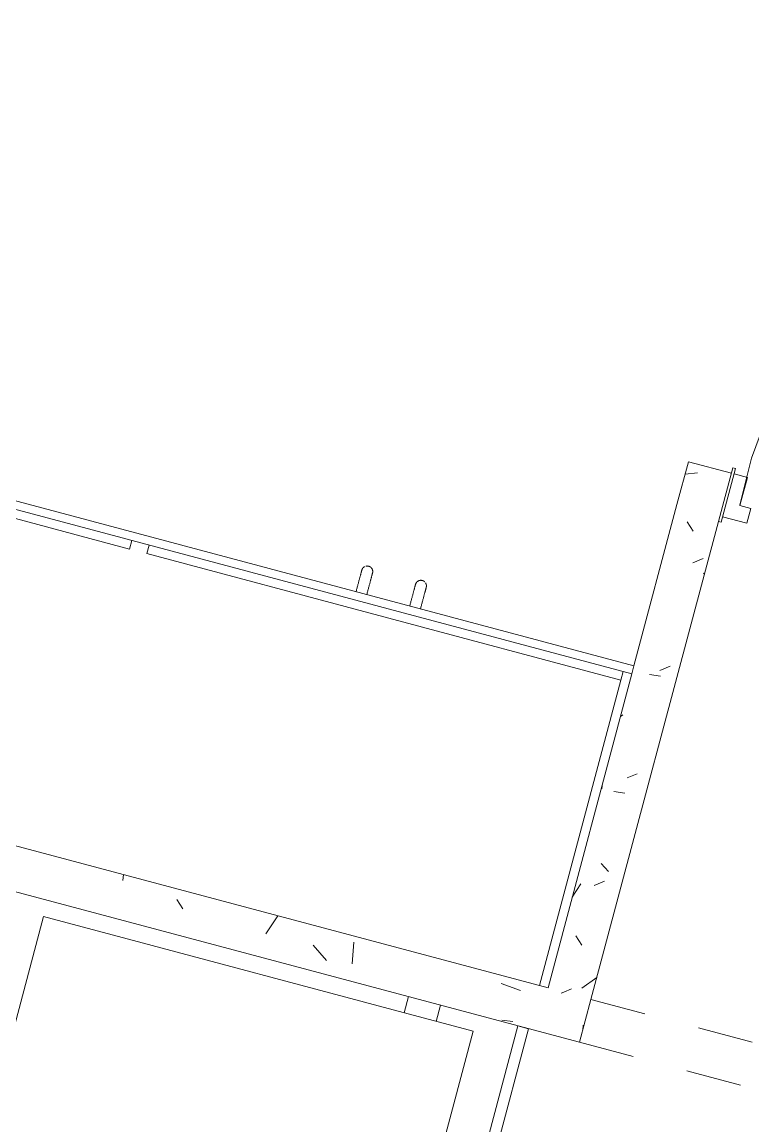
# Model space of a CAD drawing. Header units: metres. Extents: x 689715 to 690980, y 1005284 to 1006835.
# Drawn here: x 690805.34 to 690806.655, y 1005667.877 to 1005669.863 of the extents above; entities that cross this region are included whole.
import ezdxf

# ---------------------------------------------------------------- set-up
doc = ezdxf.new("R2010")
doc.units = ezdxf.units.M
for name, pattern in [('HIDDEN', [0.375, 0.25, -0.125]), ('Overhead', [0.00396875, 0.00238125, -0.0015875]), ('PHANTOM', [2.5, 1.25, -0.25, 0.25, -0.25, 0.25, -0.25])]:
    doc.linetypes.add(name, pattern=pattern)
doc.layers.add('0_NUMERO DE LOTE FASE V', color=3, linetype='Continuous')
for name, color, linetype, lineweight in [('Equipos especializados', 8, 'Continuous', 13), ('Líneas ocultas', 7, 'HIDDEN', 13), ('Medium Lines', 10, 'Continuous', 18), ('Modelos genéricos', 7, 'Continuous', 13), ('Muebles de obra', 8, 'Continuous', 13), ('Muros', 7, 'Continuous', 13), ('Overhead', 7, 'Overhead', 13), ('Patrón de corte', 7, 'Continuous', 13), ('Puertas', 7, 'Continuous', 13)]:
    doc.layers.add(name, color=color, linetype=linetype, lineweight=lineweight)
pattern_1 = [(139.9999999999999, (365.6615329035558, -75.88183759397361), (0.03836033982117157, 0.4377584771638403), [0.04599999999999998, -0.5029999999999997]), (84.99999999999997, (365.6615329035558, -75.88183759397361), (-0.4580987315439035, -0.08439521406967809), [0.03700000000000001, -0.4020000000000002]), (190.451, (365.6645329040475, -75.84583759406814), (-0.4199401312074268, 0.3526758939897786), [0.039, -0.4270000000000001]), (136.1839999999999, (365.5395329040475, -75.8818375938572), (0.1004214988211118, 0.6506308650644554), [0.06899999999999998, -0.7539999999999998]), (186.6359999999999, (365.547532903729, -75.82783759379527), (-0.5938707988951819, 0.5701916118460522), [0.05799999999999998, -0.6409999999999996]), (81.18399999999994, (365.5395329040475, -75.8818375938572), (-0.5936975411065768, 0.5697220635397624), [0.05500000000000001, -0.6039999999999999]), (110.9999999999999, (365.5705329037737, -75.82083759387024), (0.245780230253577, 0.3642747293136032), [0.04599999999999999, -0.5029999999999999]), (55.99999999999997, (365.5705329037737, -75.82083759387024), (-0.4415777901075865, 0.1482769546615401), [0.03699999999999998, -0.4019999999999998]), (161.4509999999999, (365.5905329035595, -75.79083759407513), (-0.1963072483374971, 0.5120483026533341), [0.03899999999999999, -0.427]), (127.5, (365.6615329035558, -75.88183759397361), (-0.2022933454275577, 0.007375797972208872), [0.02, -0.3770000000000001, 0.02, -0.388, -0.404]), (127.5, (365.6615329035558, -75.88183759397361), (-0.2022933454275577, 0.007375797972208872), [-0.806, 0.02, -0.3840000000000001]), (97.49999999999994, (365.6615329035558, -75.88183759397361), (-0.2399435114399267, 0.1600503399492727), [0.02, -0.213, 0.02, -0.368, -0.154]), (97.49999999999994, (365.6615329035558, -75.88183759397361), (-0.2399435114399267, 0.1600503399492727), [-0.621, 0.02, -0.134]), (57.49999999999999, (365.6615329037886, -76.01783759397222), (0.01404568388630387, 0.3254162238797662), [0.01999999999999999, -0.1319999999999999, 0.01999999999999999, -0.455, -0.6309999999999997]), (57.49999999999999, (365.6615329037886, -76.01783759397222), (0.01404568388630387, 0.3254162238797662), [-0.6279999999999997, 0.01999999999999999, -0.6109999999999997]), (47.49999999999996, (365.6615329037886, -76.07883759384276), (-0.06081860510782452, 0.3554815006055007), [0.02, -0.178, 0.02, -0.2960000000000001, -0.4480000000000001]), (47.49999999999996, (365.6615329037886, -76.07883759384276), (-0.06081860510782452, 0.3554815006055007), [-0.5140000000000001, 0.02, -0.4280000000000001])]

# ---------------------------------------------------------------- blocks, each defined once
blk = doc.blocks.new('Refrigerator_parametric_8588 - Westinghouse 500x650x1370mm 2-V4-PLANO CLAVE _8 CASAS EN HILERA_ - Dependent 1')
at = {"layer": 'Equipos especializados'}
for p, q in [((0.2712431192603914, 0.4050000000000801), (0.2712431192603914, 0.3750000000000707)), ((0.3312431192603907, 0.3750000000000718), (0.3312431192603907, 0.4050000000000812)), ((0.3999999999999999, 0.3749999999999992), (-0.3999999999999999, 0.3749999999999992)), ((-0.4, 0.3749999999999992), (-0.4, -0.3249999999999941)), ((0.3999999999999999, -0.3249999999999941), (0.3999999999999999, 0.3749999999999992)), ((-0.4019999999999975, -0.3329999999999978), (-0.4019999999999975, -0.3599999999999976)), ((0.4019999999999975, -0.3329999999999978), (-0.4019999999999975, -0.3329999999999978)), ((-0.4, -0.3249999999999941), (0.3999999999999999, -0.3249999999999941)), ((-0.3899999999999994, -0.3249999999999941), (-0.3899999999999994, -0.3329999999999972)), ((0.3899999999999998, -0.3329999999999972), (0.3899999999999998, -0.3249999999999941)), ((0.4019999999999975, -0.3600000000000005), (0.4019999999999975, -0.3329999999999978))]:
    blk.add_line(p, q, dxfattribs=at)
at = {"layer": 'Equipos especializados', "flags": 128}
blk.add_lwpolyline([(-0.4019999999999975, -0.3599999999999975), (-0.3982557503066024, -0.3623161372531946), (-0.387092749513813, -0.3645891292516645), (-0.3687189432051898, -0.3667766344551419), (-0.3434766006276863, -0.3688379037806047), (-0.3118359388631749, -0.370734539680591), (-0.2743863635738973, -0.3724312114168569), (-0.2318254894901752, -0.3738963132051821), (-0.1849461451679221, -0.375102552971329), (-0.1346216040927357, -0.3760274607507476), (-0.0817893172471584, -0.3766538072615002), (-0.02743345017259764, -0.3769699248531843), (0.02743345017259744, -0.3769699248531845), (0.08178931724715814, -0.3766538072615008), (0.1346216040927356, -0.3760274607507486), (0.1849461451679219, -0.3751025529713303), (0.231825489490175, -0.3738963132051838), (0.2743863635738971, -0.372431211416859), (0.3118359388631747, -0.3707345396805933), (0.3434766006276861, -0.3688379037806072), (0.3687189432051898, -0.3667766344551446), (0.387092749513813, -0.3645891292516673), (0.3982557503066024, -0.3623161372531974), (0.4019999999999975, -0.3600000000000005)], dxfattribs=at)
blk = doc.blocks.new('PV_PUERTA SENCILLA - _90 x 2_18-1752378-PLANO CLAVE _8 CASAS EN HILERA_ - Dependent 1')
at = {"layer": 'Líneas ocultas', "color": 253}
for p, q in [((0.3683286352964649, 0.03999999999999443), (0.3683286352964649, 0.8799999999999943)), ((0.4193286352964649, 0.8799999999999943), (0.3683286352964649, 0.8799999999999943)), ((0.4193286352964649, 0.03999999999999443), (0.4193286352964649, 0.8799999999999943)), ((0.4193286352964649, 0.03999999999999443), (0.3683286352964649, 0.03999999999999443))]:
    blk.add_line(p, q, dxfattribs=at)
blk.add_arc((0.4193286352964647, 0.03999999999997304), 0.841546790142994, 93.47440736753113, 183.4744073675307, dxfattribs=at)
at = {"layer": 'Puertas', "color": 253}
for p, q in [((-0.4500000000000027, -0.05000000000000356), (-0.450000000000003, 0.04999999999999645)), ((-0.4450000000000029, 0.04999999999999647), (-0.450000000000003, 0.04999999999999645)), ((-0.4450000000000029, 0.04999999999999647), (-0.4450000000000027, -0.05000000000000354)), ((-0.4500000000000027, -0.05000000000000356), (-0.4450000000000027, -0.05000000000000354))]:
    blk.add_line(p, q, dxfattribs=at)
at = {"layer": 'Puertas', "color": 9, "lineweight": 9}
for p, q in [((-0.4200000000000045, 0.03999999999999649), (-0.4450000000000043, 0.03999999999999646)), ((-0.4200000000000044, -0.01225000000000943), (-0.4200000000000045, 0.03999999999999649)), ((0.45, 0.03999999999999823), (0.4200000000000014, 0.03999999999999804)), ((0.4200000000000014, 0.03999999999999804), (0.4200000000000016, -0.01225000000000783)), ((0.45, 0.03999999999999811), (0.45, -0.04000000000000049)), ((0.4499999999999998, -0.04000000000000187), (0.45, 0.03999999999999823)), ((-0.4000000000000044, -0.01225000000000941), (-0.4200000000000044, -0.01225000000000943)), ((-0.4000000000000044, -0.04000000000000346), (-0.4000000000000044, -0.01225000000000941)), ((0.4200000000000016, -0.01225000000000783), (0.4000000000000016, -0.0122500000000079)), ((0.4000000000000016, -0.0122500000000079), (0.4000000000000013, -0.04000000000000183)), ((-0.4450000000000042, -0.04000000000000354), (-0.4000000000000044, -0.04000000000000346)), ((0.4000000000000013, -0.04000000000000183), (0.440051569265505, -0.04000000000000186))]:
    blk.add_line(p, q, dxfattribs=at)
blk = doc.blocks.new('M_Opening-Door - 0_90 x 2_21 m-1018766-PLANO CLAVE _8 CASAS EN HILERA_ - Dependent 1')
at = {"layer": 'Medium Lines', "color": 53}
for p, q in [((-0.4581886567164147, 0.04000000000000224), (-0.4581886567164147, -0.03999999999999618)), ((0.4418113432835851, -0.03999999999999618), (0.4418113432835851, 0.04000000000000224))]:
    blk.add_line(p, q, dxfattribs=at)
at = {"layer": 'Overhead', "color": 253}
for p, q in [((0.4418113432835851, 0.04000000000000224), (-0.4581886567164147, 0.04000000000000224)), ((-0.4581886567164147, -0.03999999999999618), (0.4418113432835851, -0.03999999999999618))]:
    blk.add_line(p, q, dxfattribs=at)
blk = doc.blocks.new('PV_CLOSET - CLOSET DE 1_83-940808-PLANO CLAVE _8 CASAS EN HILERA_ - Dependent 1')
at = {"layer": 'Muebles de obra'}
for p, q in [((0.8990000000000112, -2.97788460557058e-15), (-0.8989999999999845, -2.97788460557058e-15)), ((-0.8989999999999844, -2.97788460557058e-15), (-0.8989999999999844, -0.5689999999999991)), ((0.8990000000000113, -0.5690000000000002), (0.8990000000000112, -2.97788460557058e-15)), ((-0.898999999999968, -0.569), (-0.01600000000000015, -0.569)), ((-0.898999999999968, -0.569), (-0.898999999999968, -0.5849999999999996)), ((-0.01600000000000015, -0.5849999999999996), (-0.01600000000000015, -0.569)), ((0.01600000000000015, -0.569), (0.8990000000000322, -0.569)), ((0.01600000000000015, -0.5849999999999996), (0.01600000000000015, -0.569)), ((0.8990000000000322, -0.569), (0.8990000000000322, -0.5849999999999996)), ((-0.9150000000000001, -0.585), (0.914999999999998, -0.585)), ((-0.9150000000000001, -0.5999999999999999), (-0.9150000000000001, -0.585)), ((0.9149999999999981, -0.585), (0.9149999999999981, -0.5999999999999999)), ((0.9149999999999981, -0.5999999999999999), (-0.915, -0.5999999999999999))]:
    blk.add_line(p, q, dxfattribs=at)
at = {"layer": 'Muebles de obra', "flags": 128}
for points in [[(-0.5175000000000015, -0.6000000000000618), (-0.5175000000000015, -0.6015995733675272), (-0.5175000000000015, -0.6031965877588289), (-0.5175000000000015, -0.6047884882916182), (-0.5175000000000015, -0.6063727282646315), (-0.5175000000000015, -0.6079467732318647), (-0.5175000000000015, -0.609508105057148), (-0.5175000000000015, -0.6110542259426268), (-0.5175000000000015, -0.6125826624247066), (-0.5175000000000015, -0.6140909693310658), (-0.5175000000000015, -0.6155767336924086), (-0.5175000000000015, -0.6170375786027016), (-0.5175000000000015, -0.6184711670217209), (-0.5175000000000015, -0.6198752055138114), (-0.5175000000000015, -0.621247447916897), (-0.5175000000000015, -0.622585698935864), (-0.5175000000000015, -0.6238878176545579), (-0.5175000000000015, -0.6251517209608008), (-0.5175000000000015, -0.6263753868789209), (-0.5175000000000015, -0.6275568578044832), (-0.5175000000000015, -0.628694243636043), (-0.5175000000000015, -0.6297857247988964), (-0.5175000000000015, -0.6308295551560212), (-0.5175000000000015, -0.6318240648015166), (-0.5175000000000015, -0.6327676627321016), (-0.5175000000000015, -0.6336588393923782), (-0.5175000000000015, -0.6344961690897953), (-0.5175000000000015, -0.6352783122754604), (-0.5175000000000015, -0.6360040176871221), (-0.5175000000000015, -0.6366721243509326), (-0.5175000000000015, -0.6372815634387512), (-0.5175000000000015, -0.6378313599780426), (-0.5175000000000015, -0.6383206344116303), (-0.5175000000000015, -0.6387486040047926), (-0.5175000000000015, -0.639114584097474), (-0.5175000000000015, -0.6394179891996002), (-0.5175000000000015, -0.6396583339277285), (-0.5175000000000015, -0.6398352337815677), (-0.5175000000000015, -0.6399484057590843), (-0.5175000000000015, -0.6399976688092605)], [(-0.4975000000000017, -0.6400000000000624), (-0.4975000000000017, -0.6399680042665008), (-0.4975000000000017, -0.6398720682521664), (-0.4975000000000017, -0.639712345434216), (-0.4975000000000017, -0.6394890913350866), (-0.4975000000000017, -0.6392026631137118), (-0.4975000000000017, -0.6388535189941427), (-0.4975000000000017, -0.6384422175324923), (-0.4975000000000017, -0.6379694167233593), (-0.4975000000000017, -0.6374358729471788), (-0.4975000000000017, -0.6368424397601775), (-0.4975000000000017, -0.6361900665288602), (-0.4975000000000017, -0.635479796911233), (-0.4975000000000017, -0.634712767187168), (-0.4975000000000017, -0.6338902044405985), (-0.4975000000000017, -0.633013424596449), (-0.4975000000000017, -0.6320838303154334), (-0.4975000000000017, -0.6311029087500989), (-0.4975000000000017, -0.6300722291656977), (-0.4975000000000017, -0.6289934404296976), (-0.4975000000000017, -0.6278682683739489), (-0.4975000000000017, -0.6266985130337147), (-0.4975000000000017, -0.6254860457680054), (-0.4975000000000017, -0.6242328062657998), (-0.4975000000000017, -0.6229407994429603), (-0.4975000000000017, -0.6216120922347866), (-0.4975000000000017, -0.6202488102893736), (-0.4975000000000017, -0.6188531345670113), (-0.4975000000000017, -0.6174272978511307), (-0.4975000000000017, -0.6159735811763127), (-0.4975000000000017, -0.6144943101791289), (-0.4975000000000017, -0.6129918513776134), (-0.4975000000000017, -0.6114686083853398), (-0.4975000000000017, -0.6099270180661577), (-0.4975000000000017, -0.6083695466357185), (-0.4975000000000017, -0.6067986857160725), (-0.4975000000000017, -0.6052169483495881), (-0.4975000000000017, -0.6036268649786352), (-0.4975000000000017, -0.602030979397405), (-0.4975000000000017, -0.6004318446823922), (-0.4975000000000017, -0.6000000000000628)], [(-0.4175000000000134, -0.6000000000000596), (-0.4175000000000134, -0.601599573367525), (-0.4175000000000134, -0.6031965877588268), (-0.4175000000000134, -0.6047884882916161), (-0.4175000000000134, -0.6063727282646293), (-0.4175000000000134, -0.6079467732318614), (-0.4175000000000134, -0.6095081050571448), (-0.4175000000000134, -0.6110542259426235), (-0.4175000000000134, -0.6125826624247045), (-0.4175000000000134, -0.6140909693310626), (-0.4175000000000134, -0.6155767336924054), (-0.4175000000000134, -0.6170375786026995), (-0.4175000000000134, -0.6184711670217188), (-0.4175000000000134, -0.6198752055138091), (-0.4175000000000134, -0.6212474479168948), (-0.4175000000000134, -0.6225856989358608), (-0.4175000000000134, -0.6238878176545547), (-0.4175000000000134, -0.6251517209607987), (-0.4175000000000134, -0.6263753868789177), (-0.4175000000000134, -0.627556857804481), (-0.4175000000000134, -0.6286942436360408), (-0.4175000000000134, -0.629785724798893), (-0.4175000000000134, -0.6308295551560179), (-0.4175000000000134, -0.6318240648015145), (-0.4175000000000134, -0.6327676627320994), (-0.4175000000000134, -0.633658839392375), (-0.4175000000000134, -0.6344961690897931), (-0.4175000000000134, -0.6352783122754572), (-0.4175000000000134, -0.6360040176871189), (-0.4175000000000134, -0.6366721243509303), (-0.4175000000000134, -0.637281563438748), (-0.4175000000000134, -0.6378313599780405), (-0.4175000000000134, -0.6383206344116271), (-0.4175000000000134, -0.6387486040047894), (-0.4175000000000134, -0.6391145840974708), (-0.4175000000000134, -0.6394179891995981), (-0.4175000000000134, -0.6396583339277264), (-0.4175000000000134, -0.6398352337815644), (-0.4175000000000134, -0.6399484057590821), (-0.4175000000000134, -0.6399976688092583)], [(-0.3975000000000136, -0.6400000000000592), (-0.3975000000000136, -0.6399680042664975), (-0.3975000000000136, -0.6398720682521631), (-0.3975000000000136, -0.6397123454342127), (-0.3975000000000136, -0.6394890913350845), (-0.3975000000000136, -0.6392026631137085), (-0.3975000000000136, -0.6388535189941406), (-0.3975000000000136, -0.6384422175324891), (-0.3975000000000136, -0.6379694167233572), (-0.3975000000000136, -0.6374358729471756), (-0.3975000000000136, -0.6368424397601743), (-0.3975000000000136, -0.636190066528857), (-0.3975000000000136, -0.6354797969112298), (-0.3975000000000136, -0.6347127671871647), (-0.3975000000000136, -0.6338902044405963), (-0.3975000000000136, -0.6330134245964458), (-0.3975000000000136, -0.6320838303154311), (-0.3975000000000136, -0.6311029087500967), (-0.3975000000000136, -0.6300722291656955), (-0.3975000000000136, -0.6289934404296943), (-0.3975000000000136, -0.6278682683739457), (-0.3975000000000136, -0.6266985130337115), (-0.3975000000000136, -0.6254860457680022), (-0.3975000000000136, -0.6242328062657976), (-0.3975000000000136, -0.6229407994429571), (-0.3975000000000136, -0.6216120922347844), (-0.3975000000000136, -0.6202488102893704), (-0.3975000000000136, -0.6188531345670091), (-0.3975000000000136, -0.6174272978511275), (-0.3975000000000136, -0.6159735811763105), (-0.3975000000000136, -0.6144943101791257), (-0.3975000000000136, -0.6129918513776101), (-0.3975000000000136, -0.6114686083853377), (-0.3975000000000136, -0.6099270180661543), (-0.3975000000000136, -0.6083695466357152), (-0.3975000000000136, -0.6067986857160692), (-0.3975000000000136, -0.6052169483495848), (-0.3975000000000136, -0.6036268649786319), (-0.3975000000000136, -0.6020309793974018), (-0.3975000000000136, -0.60043184468239), (-0.3975000000000136, -0.6000000000000596)], [(0.3974999999999833, -0.6000000000000628), (0.3974999999999833, -0.6015995733675282), (0.3974999999999833, -0.60319658775883), (0.3974999999999833, -0.6047884882916194), (0.3974999999999833, -0.6063727282646325), (0.3974999999999833, -0.6079467732318657), (0.3974999999999833, -0.609508105057148), (0.3974999999999833, -0.6110542259426278), (0.3974999999999833, -0.6125826624247077), (0.3974999999999833, -0.6140909693310658), (0.3974999999999833, -0.6155767336924086), (0.3974999999999833, -0.6170375786027027), (0.3974999999999833, -0.618471167021722), (0.3974999999999833, -0.6198752055138125), (0.3974999999999833, -0.6212474479168981), (0.3974999999999833, -0.622585698935863), (0.3974999999999833, -0.623887817654559), (0.3974999999999833, -0.625151720960802), (0.3974999999999833, -0.6263753868789209), (0.3974999999999833, -0.6275568578044843), (0.3974999999999833, -0.628694243636044), (0.3974999999999833, -0.6297857247988964), (0.3974999999999833, -0.6308295551560222), (0.3974999999999833, -0.6318240648015178), (0.3974999999999833, -0.6327676627321026), (0.3974999999999833, -0.6336588393923782), (0.3974999999999833, -0.6344961690897964), (0.3974999999999833, -0.6352783122754604), (0.3974999999999833, -0.6360040176871232), (0.3974999999999833, -0.6366721243509336), (0.3974999999999833, -0.6372815634387512), (0.3974999999999833, -0.6378313599780437), (0.3974999999999833, -0.6383206344116314), (0.3974999999999833, -0.6387486040047926), (0.3974999999999833, -0.6391145840974751), (0.3974999999999833, -0.6394179891996002), (0.3974999999999833, -0.6396583339277296), (0.3974999999999833, -0.6398352337815677), (0.3974999999999833, -0.6399484057590854), (0.3974999999999833, -0.6399976688092616)], [(0.4174999999999831, -0.6400000000000624), (0.4174999999999831, -0.6399680042665018), (0.4174999999999831, -0.6398720682521675), (0.4174999999999831, -0.6397123454342171), (0.4174999999999831, -0.6394890913350877), (0.4174999999999831, -0.6392026631137118), (0.4174999999999831, -0.6388535189941438), (0.4174999999999831, -0.6384422175324934), (0.4174999999999831, -0.6379694167233604), (0.4174999999999831, -0.63743587294718), (0.4174999999999831, -0.6368424397601775), (0.4174999999999831, -0.6361900665288613), (0.4174999999999831, -0.6354797969112341), (0.4174999999999831, -0.6347127671871691), (0.4174999999999831, -0.6338902044405995), (0.4174999999999831, -0.633013424596449), (0.4174999999999831, -0.6320838303154344), (0.4174999999999831, -0.6311029087500999), (0.4174999999999831, -0.6300722291656988), (0.4174999999999831, -0.6289934404296976), (0.4174999999999831, -0.62786826837395), (0.4174999999999831, -0.6266985130337147), (0.4174999999999831, -0.6254860457680054), (0.4174999999999831, -0.6242328062658008), (0.4174999999999831, -0.6229407994429603), (0.4174999999999831, -0.6216120922347876), (0.4174999999999831, -0.6202488102893736), (0.4174999999999831, -0.6188531345670113), (0.4174999999999831, -0.6174272978511318), (0.4174999999999831, -0.6159735811763127), (0.4174999999999831, -0.61449431017913), (0.4174999999999831, -0.6129918513776145), (0.4174999999999831, -0.6114686083853409), (0.4174999999999831, -0.6099270180661577), (0.4174999999999831, -0.6083695466357195), (0.4174999999999831, -0.6067986857160725), (0.4174999999999831, -0.6052169483495881), (0.4174999999999831, -0.6036268649786352), (0.4174999999999831, -0.602030979397405), (0.4174999999999831, -0.6004318446823932), (0.4174999999999831, -0.6000000000000628)], [(0.4975000000000017, -0.6000000000000596), (0.4975000000000017, -0.601599573367525), (0.4975000000000017, -0.6031965877588268), (0.4975000000000017, -0.6047884882916161), (0.4975000000000017, -0.6063727282646304), (0.4975000000000017, -0.6079467732318625), (0.4975000000000017, -0.6095081050571448), (0.4975000000000017, -0.6110542259426246), (0.4975000000000017, -0.6125826624247055), (0.4975000000000017, -0.6140909693310637), (0.4975000000000017, -0.6155767336924054), (0.4975000000000017, -0.6170375786026995), (0.4975000000000017, -0.6184711670217188), (0.4975000000000017, -0.6198752055138091), (0.4975000000000017, -0.6212474479168948), (0.4975000000000017, -0.6225856989358619), (0.4975000000000017, -0.6238878176545558), (0.4975000000000017, -0.6251517209607987), (0.4975000000000017, -0.6263753868789188), (0.4975000000000017, -0.627556857804481), (0.4975000000000017, -0.6286942436360408), (0.4975000000000017, -0.6297857247988942), (0.4975000000000017, -0.630829555156019), (0.4975000000000017, -0.6318240648015145), (0.4975000000000017, -0.6327676627320994), (0.4975000000000017, -0.6336588393923761), (0.4975000000000017, -0.6344961690897931), (0.4975000000000017, -0.6352783122754583), (0.4975000000000017, -0.63600401768712), (0.4975000000000017, -0.6366721243509303), (0.4975000000000017, -0.6372815634387491), (0.4975000000000017, -0.6378313599780405), (0.4975000000000017, -0.6383206344116281), (0.4975000000000017, -0.6387486040047894), (0.4975000000000017, -0.6391145840974719), (0.4975000000000017, -0.6394179891995981), (0.4975000000000017, -0.6396583339277264), (0.4975000000000017, -0.6398352337815655), (0.4975000000000017, -0.6399484057590821), (0.4975000000000017, -0.6399976688092583)], [(0.5175000000000015, -0.6400000000000592), (0.5175000000000015, -0.6399680042664986), (0.5175000000000015, -0.6398720682521641), (0.5175000000000015, -0.6397123454342138), (0.5175000000000015, -0.6394890913350845), (0.5175000000000015, -0.6392026631137097), (0.5175000000000015, -0.6388535189941416), (0.5175000000000015, -0.6384422175324902), (0.5175000000000015, -0.6379694167233572), (0.5175000000000015, -0.6374358729471767), (0.5175000000000015, -0.6368424397601754), (0.5175000000000015, -0.6361900665288581), (0.5175000000000015, -0.6354797969112309), (0.5175000000000015, -0.6347127671871658), (0.5175000000000015, -0.6338902044405963), (0.5175000000000015, -0.6330134245964468), (0.5175000000000015, -0.6320838303154311), (0.5175000000000015, -0.6311029087500978), (0.5175000000000015, -0.6300722291656955), (0.5175000000000015, -0.6289934404296954), (0.5175000000000015, -0.6278682683739467), (0.5175000000000015, -0.6266985130337115), (0.5175000000000015, -0.6254860457680033), (0.5175000000000015, -0.6242328062657976), (0.5175000000000015, -0.6229407994429582), (0.5175000000000015, -0.6216120922347844), (0.5175000000000015, -0.6202488102893714), (0.5175000000000015, -0.6188531345670091), (0.5175000000000015, -0.6174272978511286), (0.5175000000000015, -0.6159735811763105), (0.5175000000000015, -0.6144943101791268), (0.5175000000000015, -0.6129918513776113), (0.5175000000000015, -0.6114686083853388), (0.5175000000000015, -0.6099270180661555), (0.5175000000000015, -0.6083695466357163), (0.5175000000000015, -0.6067986857160703), (0.5175000000000015, -0.6052169483495848), (0.5175000000000015, -0.603626864978633), (0.5175000000000015, -0.6020309793974029), (0.5175000000000015, -0.60043184468239), (0.5175000000000015, -0.6000000000000596)], [(-0.5175000000000015, -0.6400000000000613), (-0.5175000000000015, -0.6399680042665008), (-0.5175000000000015, -0.6398720682521664), (-0.5175000000000015, -0.639712345434216), (-0.5175000000000015, -0.6394890913350866), (-0.5175000000000015, -0.6392026631137118), (-0.5175000000000015, -0.6388535189941427), (-0.5175000000000015, -0.6384422175324923), (-0.5175000000000015, -0.6379694167233593), (-0.5175000000000015, -0.6374358729471788), (-0.5175000000000015, -0.6368424397601775), (-0.5175000000000015, -0.6361900665288602)], [(-0.5140122966052784, -0.647588807081871), (-0.5143105588050747, -0.6473223144403638), (-0.5145979255636226, -0.6470441076577624), (-0.5148739371554152, -0.6467546318055729), (-0.51513815202078, -0.6464543499834057), (-0.5153901474722982, -0.6461437425781185), (-0.5156295203710015, -0.645823306495303), (-0.5158558877713144, -0.6454935543643331), (-0.5160688875336905, -0.6451550137182767), (-0.5162681789039446, -0.6448082261499479), (-0.5164534430583957, -0.6444537464454798), (-0.5166243836139218, -0.6440921416967819), (-0.5167807271020951, -0.6437239903943123), (-0.5169222234066885, -0.6433498815016204), (-0.5170486461637992, -0.6429704135131303), (-0.5171597931239817, -0.6425861934966726), (-0.5172554864758143, -0.642197836122313), (-0.5173355731303427, -0.6418059626790039), (-0.5173999249660071, -0.6414112000806599), (-0.5174484390335963, -0.6410141798632284), (-0.5174810377209521, -0.6406155371743602), (-0.517497668877131, -0.6402159097573229), (-0.5175000000000015, -0.6400000000000613)], [(-0.4975000000000017, -0.6400000000000613), (-0.4975079989333924, -0.6403998933419274), (-0.4975319829369749, -0.6407991469397532), (-0.4975719136414641, -0.6411971220729504), (-0.4976277271662454, -0.6415931820662032), (-0.4976993342215885, -0.6419866933080118), (-0.4977866202514825, -0.6423770262643327), (-0.4978894456168929, -0.6427635564857032), (-0.4980076458191774, -0.6431456656062233), (-0.4981410317632226, -0.6435227423328126), (-0.4982893900599745, -0.6438941834231489), (-0.4984524833678028, -0.644259394650721), (-0.4986300507722093, -0.6446177917554758), (-0.4988218082032242, -0.644968801378499), (-0.4990274488898677, -0.6453118619792707), (-0.4992466438509053, -0.6456464247340122), (-0.4994790424211606, -0.6459719544136854), (-0.499724272812492, -0.6462879302402461), (-0.4999819427085948, -0.6465938467197762), (-0.5002516398925935, -0.6468892144511672), (-0.5005329329065301, -0.6471735609090569), (-0.5008253717415878, -0.6474464311997703), (-0.5011284885580178, -0.6477073887890512), (-0.5014417984335674, -0.6479560162004251), (-0.501764800139278, -0.648191915683071), (-0.5020969769413209, -0.6484147098481408), (-0.5024377974276747, -0.6486240422724958), (-0.502786716358265, -0.6488195780689121), (-0.5031431755372356, -0.649001004421827), (-0.5035066047059393, -0.649168031087779), (-0.5038764224552359, -0.6493203908597337), (-0.5042520371556142, -0.6494578399945571), (-0.5046328479036816, -0.6495801586029543), (-0.5050182454834782, -0.6496871510012451), (-0.5054076133410863, -0.6497786460244147), (-0.5058003285709987, -0.6498544972999465), (-0.50619576291262, -0.6499145834819786), (-0.5065932837553591, -0.6499588084454375), (-0.5069922551506647, -0.6499871014398177), (-0.5073920388294212, -0.6499994172023615), (-0.5077919952230158, -0.6499957360304769), (-0.5081914844865425, -0.6499760638132532), (-0.508589867522401, -0.649940432022043), (-0.5089865070027146, -0.6498888976601086), (-0.5093807683889313, -0.6498215431714373), (-0.5097720209469321, -0.649738476308843), (-0.5101596387560915, -0.649639829961586), (-0.510543001710601, -0.6495257619427779), (-0.5109214965115114, -0.6493964547369145), (-0.5112945176478845, -0.6492521152079433), (-0.5116614683654733, -0.6490929742683189), (-0.5120217616214111, -0.6489192865095949), (-0.5123748210233466, -0.6487313297951375)], [(-0.4975000000000017, -0.6383206344116303), (-0.4975000000000017, -0.6387486040047915), (-0.4975000000000017, -0.639114584097474), (-0.4975000000000017, -0.6394179891996002), (-0.4975000000000017, -0.6396583339277285), (-0.4975000000000017, -0.6398352337815666), (-0.4975000000000017, -0.6399484057590843), (-0.4975000000000017, -0.6399976688092605)], [(-0.4175000000000134, -0.6400000000000592), (-0.4175000000000134, -0.6399680042664975), (-0.4175000000000134, -0.6398720682521631), (-0.4175000000000134, -0.6397123454342127), (-0.4175000000000134, -0.6394890913350845), (-0.4175000000000134, -0.6392026631137085), (-0.4175000000000134, -0.6388535189941406), (-0.4175000000000134, -0.6384422175324891), (-0.4175000000000134, -0.637969416723356)], [(-0.4024377974276866, -0.6486240422724926), (-0.4027867163582748, -0.6488195780689089), (-0.4031431755372454, -0.6490010044218237), (-0.4035066047059513, -0.6491680310877769), (-0.4038764224552456, -0.6493203908597316), (-0.4042520371556261, -0.6494578399945539), (-0.4046328479036956, -0.649580158602951), (-0.4050182454834901, -0.6496871510012419), (-0.4054076133411004, -0.6497786460244125), (-0.4058003285710106, -0.6498544972999433), (-0.4061957629126319, -0.6499145834819753), (-0.4065932837553688, -0.6499588084454343), (-0.4069922551506788, -0.6499871014398145), (-0.4073920388294309, -0.6499994172023583), (-0.4077919952230256, -0.6499957360304737), (-0.4081914844865544, -0.6499760638132511), (-0.4085898675224108, -0.6499404320220397), (-0.4089865070027286, -0.6498888976601053), (-0.4093807683889432, -0.649821543171434), (-0.4097720209469461, -0.6497384763088397), (-0.4101596387561034, -0.6496398299615828), (-0.4105430017106107, -0.6495257619427747), (-0.4109214965115212, -0.6493964547369112), (-0.4112945176478964, -0.6492521152079401), (-0.4116614683654853, -0.6490929742683157), (-0.412021761621423, -0.6489192865095916), (-0.4123748210233564, -0.6487313297951341), (-0.4127200817515613, -0.6485294048155875), (-0.4130569914625196, -0.6483138346078454), (-0.4133850111725692, -0.648084964038254), (-0.4137036161201407, -0.647843159250904), (-0.4140122966052881, -0.6475888070818688), (-0.4143105588050865, -0.6473223144403616), (-0.4145979255636345, -0.6470441076577603), (-0.4148739371554271, -0.6467546318055708), (-0.4151381520207918, -0.6464543499834025), (-0.4153901474723101, -0.6461437425781151), (-0.4156295203710135, -0.6458233064952997), (-0.4158558877713285, -0.6454935543643299), (-0.4160688875337046, -0.6451550137182734), (-0.4162681789039565, -0.6448082261499447), (-0.4164534430584098, -0.6444537464454765), (-0.4166243836139337, -0.6440921416967786), (-0.416780727102107, -0.64372399039431), (-0.4169222234067003, -0.6433498815016172), (-0.417048646163809, -0.6429704135131271), (-0.4171597931239936, -0.6425861934966705), (-0.4172554864758241, -0.6421978361223097), (-0.4173355731303546, -0.6418059626790007), (-0.4173999249660189, -0.6414112000806577), (-0.4174484390336103, -0.6410141798632252), (-0.4174810377209662, -0.6406155371743579), (-0.417497668877143, -0.6402159097573197), (-0.4175000000000134, -0.6400000000000592)], [(-0.3975000000000136, -0.6400000000000592), (-0.3975079989334043, -0.6403998933419253), (-0.3975319829369868, -0.6407991469397509), (-0.397571913641476, -0.6411971220729472), (-0.3976277271662573, -0.6415931820662011), (-0.3976993342216004, -0.6419866933080096), (-0.3977866202514922, -0.6423770262643294), (-0.3978894456169069, -0.6427635564856999), (-0.3980076458191893, -0.6431456656062201), (-0.3981410317632345, -0.6435227423328094), (-0.3982893900599843, -0.6438941834231456), (-0.3984524833678147, -0.6442593946507189), (-0.3986300507722212, -0.6446177917554726), (-0.3988218082032383, -0.6449688013784958), (-0.3990274488898796, -0.6453118619792675), (-0.3992466438509172, -0.6456464247340089), (-0.3994790424211703, -0.6459719544136822), (-0.3997242728125039, -0.6462879302402429), (-0.3999819427086045, -0.6465938467197739), (-0.4002516398926053, -0.646889214451164), (-0.400532932906542, -0.6471735609090536), (-0.4008253717416019, -0.647446431199767)], [(-0.3975000000000136, -0.6360040176871189), (-0.3975000000000136, -0.6366721243509292), (-0.3975000000000136, -0.637281563438748), (-0.3975000000000136, -0.6378313599780394), (-0.3975000000000136, -0.6383206344116271), (-0.3975000000000136, -0.6387486040047894), (-0.3975000000000136, -0.6391145840974708), (-0.3975000000000136, -0.639417989199597), (-0.3975000000000136, -0.6396583339277253), (-0.3975000000000136, -0.6398352337815644), (-0.3975000000000136, -0.6399484057590811), (-0.3975000000000136, -0.6399976688092572)], [(0.3974999999999833, -0.6400000000000624), (0.3974999999999833, -0.6399680042665018), (0.3974999999999833, -0.6398720682521664), (0.3974999999999833, -0.6397123454342171), (0.3974999999999833, -0.6394890913350877), (0.3974999999999833, -0.6392026631137118), (0.3974999999999833, -0.6388535189941438), (0.3974999999999833, -0.6384422175324934), (0.3974999999999833, -0.6379694167233604)], [(0.41256220257231, -0.6486240422724958), (0.4122132836417197, -0.6488195780689121), (0.4118568244627491, -0.649001004421827), (0.4114933952940454, -0.6491680310877801), (0.4111235775447489, -0.6493203908597337), (0.4107479628443705, -0.6494578399945582), (0.4103671520963032, -0.6495801586029543), (0.4099817545165066, -0.6496871510012451), (0.4095923866588962, -0.6497786460244157), (0.4091996714289861, -0.6498544972999476), (0.4088042370873626, -0.6499145834819786), (0.4084067162446257, -0.6499588084454386), (0.4080077448493179, -0.6499871014398177), (0.4076079611705636, -0.6499994172023615), (0.4072080047769689, -0.649995736030478), (0.4068085155134401, -0.6499760638132532), (0.4064101324775837, -0.649940432022043), (0.4060134929972701, -0.6498888976601086), (0.4056192316110535, -0.6498215431714384), (0.4052279790530527, -0.6497384763088441), (0.4048403612438933, -0.649639829961586), (0.4044569982893838, -0.6495257619427779), (0.4040785034884733, -0.6493964547369155), (0.4037054823521002, -0.6492521152079445), (0.4033385316345114, -0.6490929742683189), (0.4029782383785736, -0.648919286509596), (0.4026251789766381, -0.6487313297951375), (0.4022799182484353, -0.6485294048155907), (0.401943008537477, -0.6483138346078486), (0.4016149888274297, -0.6480849640382572), (0.4012963838798559, -0.6478431592509061), (0.4009877033947086, -0.647588807081872), (0.4006894411949101, -0.6473223144403649), (0.4004020744363621, -0.6470441076577635), (0.4001260628445696, -0.646754631805574), (0.3998618479792048, -0.6464543499834068), (0.3996098525276865, -0.6461437425781185), (0.3993704796289832, -0.645823306495303), (0.3991441122286703, -0.6454935543643331), (0.3989311124662942, -0.6451550137182767), (0.3987318210960402, -0.644808226149949), (0.3985465569415891, -0.6444537464454808), (0.3983756163860629, -0.6440921416967819), (0.3982192728978897, -0.6437239903943123), (0.3980777765932963, -0.6433498815016215), (0.3979513538361855, -0.6429704135131314), (0.397840206876003, -0.6425861934966737), (0.3977445135241704, -0.642197836122313), (0.397664426869642, -0.641805962679005), (0.3976000750339777, -0.6414112000806609), (0.3975515609663886, -0.6410141798632284), (0.3975189622790326, -0.6406155371743611), (0.3975023311228537, -0.640215909757324), (0.3974999999999833, -0.6400000000000624)], [(0.4174999999999831, -0.6400000000000624), (0.4174920010665923, -0.6403998933419285), (0.4174680170630077, -0.6407991469397543), (0.4174280863585206, -0.6411971220729515), (0.4173722728337394, -0.6415931820662043), (0.4173006657783962, -0.6419866933080128), (0.4172133797485023, -0.6423770262643337), (0.4171105543830919, -0.6427635564857032), (0.4169923541808073, -0.6431456656062233), (0.4168589682367622, -0.6435227423328126), (0.4167106099400102, -0.6438941834231489), (0.4165475166321841, -0.6442593946507221), (0.4163699492277754, -0.644617791755477), (0.4161781917967584, -0.644968801378499), (0.4159725511101171, -0.6453118619792707), (0.4157533561490794, -0.6456464247340122), (0.4155209575788242, -0.6459719544136854), (0.4152757271874927, -0.6462879302402472), (0.41501805729139, -0.6465938467197773), (0.4147483601073913, -0.6468892144511672), (0.4144670670934547, -0.6471735609090569), (0.414174628258397, -0.6474464311997703)], [(0.4174999999999831, -0.6360040176871232), (0.4174999999999831, -0.6366721243509336), (0.4174999999999831, -0.6372815634387512), (0.4174999999999831, -0.6378313599780437), (0.4174999999999831, -0.6383206344116303), (0.4174999999999831, -0.6387486040047926), (0.4174999999999831, -0.6391145840974751), (0.4174999999999831, -0.6394179891996002), (0.4174999999999831, -0.6396583339277296), (0.4174999999999831, -0.6398352337815677), (0.4174999999999831, -0.6399484057590854), (0.4174999999999831, -0.6399976688092616)], [(0.4975000000000017, -0.6400000000000592), (0.4975000000000017, -0.6399680042664986), (0.4975000000000017, -0.6398720682521631), (0.4975000000000017, -0.6397123454342138), (0.4975000000000017, -0.6394890913350845), (0.4975000000000017, -0.6392026631137085), (0.4975000000000017, -0.6388535189941406), (0.4975000000000017, -0.6384422175324902), (0.4975000000000017, -0.6379694167233572), (0.4975000000000017, -0.6374358729471767), (0.4975000000000017, -0.6368424397601754), (0.4975000000000017, -0.636190066528857)], [(0.5009877033947248, -0.6475888070818688), (0.5006894411949306, -0.6473223144403616), (0.5004020744363805, -0.6470441076577614), (0.5001260628445902, -0.6467546318055708), (0.4998618479792232, -0.6464543499834036), (0.4996098525277072, -0.6461437425781162), (0.4993704796290038, -0.6458233064953008), (0.4991441122286865, -0.6454935543643299), (0.4989311124663126, -0.6451550137182744), (0.4987318210960586, -0.6448082261499457), (0.4985465569416075, -0.6444537464454776), (0.4983756163860814, -0.6440921416967796), (0.4982192728979081, -0.64372399039431), (0.4980777765933147, -0.6433498815016182), (0.4979513538362061, -0.6429704135131281), (0.4978402068760214, -0.6425861934966705), (0.4977445135241888, -0.6421978361223109), (0.4976644268696604, -0.6418059626790017), (0.4976000750339961, -0.6414112000806577), (0.497551560966407, -0.6410141798632252), (0.497518962279051, -0.6406155371743579), (0.4975023311228721, -0.6402159097573208), (0.4975000000000017, -0.6400000000000592)], [(0.5175000000000015, -0.6400000000000592), (0.517492001066613, -0.6403998933419253), (0.5174680170630283, -0.6407991469397509), (0.5174280863585412, -0.6411971220729483), (0.5173722728337578, -0.6415931820662011), (0.5173006657784146, -0.6419866933080096), (0.5172133797485208, -0.6423770262643305), (0.5171105543831103, -0.6427635564857009), (0.5169923541808257, -0.6431456656062212), (0.5168589682367806, -0.6435227423328105), (0.5167106099400286, -0.6438941834231467), (0.5165475166322026, -0.6442593946507189), (0.516369949227796, -0.6446177917554737), (0.5161781917967789, -0.6449688013784958), (0.5159725511101355, -0.6453118619792675), (0.5157533561490979, -0.64564642473401), (0.5155209575788448, -0.6459719544136833), (0.5152757271875111, -0.646287930240244), (0.5150180572914106, -0.6465938467197739), (0.5147483601074098, -0.646889214451164), (0.5144670670934731, -0.6471735609090536), (0.5141746282584153, -0.6474464311997681), (0.5138715114419875, -0.647707388789049), (0.5135582015664358, -0.6479560162004229), (0.5132351998607252, -0.6481919156830689), (0.5129030230586823, -0.6484147098481385), (0.5125622025723306, -0.6486240422724926), (0.5122132836417381, -0.6488195780689089), (0.5118568244627696, -0.6490010044218237), (0.5114933952940638, -0.6491680310877769), (0.5111235775447673, -0.6493203908597316), (0.510747962844389, -0.649457839994555), (0.5103671520963217, -0.6495801586029522), (0.509981754516525, -0.6496871510012419), (0.5095923866589168, -0.6497786460244125), (0.5091996714290046, -0.6498544972999444), (0.5088042370873832, -0.6499145834819753), (0.5084067162446442, -0.6499588084454354), (0.5080077448493385, -0.6499871014398145), (0.5076079611705842, -0.6499994172023594), (0.5072080047769874, -0.6499957360304748), (0.5068085155134607, -0.6499760638132511), (0.5064101324776021, -0.6499404320220408), (0.5060134929972886, -0.6498888976601064), (0.5056192316110718, -0.649821543171435), (0.5052279790530712, -0.6497384763088409), (0.5048403612439117, -0.6496398299615839), (0.5044569982894022, -0.6495257619427758), (0.5040785034884917, -0.6493964547369123), (0.5037054823521208, -0.6492521152079411), (0.5033385316345298, -0.6490929742683168), (0.502978238378592, -0.6489192865095926), (0.5026251789766587, -0.6487313297951353)], [(0.5175000000000015, -0.6383206344116281), (0.5175000000000015, -0.6387486040047894), (0.5175000000000015, -0.6391145840974719), (0.5175000000000015, -0.6394179891995981), (0.5175000000000015, -0.6396583339277264), (0.5175000000000015, -0.6398352337815644), (0.5175000000000015, -0.6399484057590821), (0.5175000000000015, -0.6399976688092583)]]:
    blk.add_lwpolyline(points, dxfattribs=at)
blk = doc.blocks.new('MUEBLES COCINA CASTILLA 2 - MUEBLES COCINA CASTILLA 2-1876569-PLANO CLAVE _8 CASAS EN HILERA_ - Dependent 1')
at = {"layer": 'Modelos genéricos', "color": 9, "lineweight": 9}
for p, q in [((1.655, 1.900000000000001), (1.635, 1.900000000000001)), ((1.635, 1.900000000000001), (1.635, 1.319999999999995)), ((1.655, 1.319999999999995), (1.655, 1.900000000000001))]:
    blk.add_line(p, q, dxfattribs=at)
blk = doc.blocks.new('A TRANSFORMADA A B')
at = {"layer": 'Patrón de corte'}
h = blk.add_hatch(dxfattribs=at)
h.set_pattern_fill('HORMIGÓN', color=254, angle=90.00000000000001, style=0, pattern_type=2)
h.set_pattern_definition(pattern_1)
h.paths.add_polyline_path([(276.9838196632918, -65.14005156158237), (276.9038196632173, -65.14005156169878), (276.9038196632173, -65.22005156154046), (276.9838196635246, -65.22005156159867)], flags=0)
h = blk.add_hatch(dxfattribs=at)
h.set_pattern_fill('HORMIGÓN', color=254, angle=90.00000000000001, style=0, pattern_type=2)
h.set_pattern_definition(pattern_1)
h.paths.add_polyline_path([(277.8838196631987, -65.22005156171508), (277.8838196631987, -65.14005156152416), (276.9838196632918, -65.14005156158237), (276.9838196635246, -65.22005156159867), (277.7972751802299, -65.22005156171508)], flags=0)
h = blk.add_hatch(dxfattribs=at)
h.set_pattern_fill('HORMIGÓN', color=254, angle=90.00000000000001, style=0, pattern_type=2)
h.set_pattern_definition(pattern_1)
h.paths.add_polyline_path([(277.9638196630403, -65.14005156158237), (277.8838196631987, -65.14005156152416), (277.8838196634315, -68.43999998777872), (277.9638196630403, -68.43999998801155), (277.9638196632732, -65.27463837031974)])
at = {"layer": 'Muros', "color": 253}
for p, q in [((276.9038196632173, -65.14005156169878), (276.9038196632173, -65.22005156154046)), ((277.8838196631987, -65.14005156152416), (276.9938196630683, -65.14005156158237)), ((277.9638196632732, -66.83499993110308), (277.9638196630403, -65.14005156158237)), ((276.9038196632173, -65.22005156154046), (276.9838196635246, -65.22005156159867)), ((276.9838196635246, -65.22005156159867), (277.2838196628727, -65.22005156154046)), ((277.2988196632359, -65.22005156154046), (277.8838196631987, -65.22005156171508)), ((277.8838196631987, -65.22005156171508), (277.8838196634315, -65.23605139384745))]:
    blk.add_line(p, q, dxfattribs=at)
at = {"color": 254, "lineweight": 13}
for name, p, rotation in [('PV_PUERTA SENCILLA - _90 x 2_18-1752378-PLANO CLAVE _8 CASAS EN HILERA_ - Dependent 1', (276.9438196634874, -64.69005156157073), 90), ('M_Opening-Door - 0_90 x 2_21 m-1018766-PLANO CLAVE _8 CASAS EN HILERA_ - Dependent 1', (277.9238196634687, -64.698240218102), 270), ('PV_CLOSET - CLOSET DE 1_83-940808-PLANO CLAVE _8 CASAS EN HILERA_ - Dependent 1', (277.8838196629658, -66.13505139376502), 270), ('MUEBLES COCINA CASTILLA 2 - MUEBLES COCINA CASTILLA 2-1876569-PLANO CLAVE _8 CASAS EN HILERA_ - Dependent 1', (279.86381966318, -66.88999999227235), 90), ('Refrigerator_parametric_8588 - Westinghouse 500x650x1370mm 2-V4-PLANO CLAVE _8 CASAS EN HILERA_ - Dependent 1', (278.3688196630683, -65.73005156149156), 90)]:
    blk.add_blockref(name, p, dxfattribs=dict(at, rotation=rotation))
blk = doc.blocks.new('CASTILLAS B BLOQUE 8')
blk.add_blockref('A TRANSFORMADA A B', (0, 5.820766091346741e-11))

msp = doc.modelspace()

# ---------------------------------------------------------------- block references
at = {"layer": '0_NUMERO DE LOTE FASE V', "linetype": 'PHANTOM', "rotation": 255.0660435229903}
msp.add_blockref('CASTILLAS B BLOQUE 8', (690940.9158403926, 1005919.815447902), dxfattribs=at)

doc.saveas('drawing.dxf')
